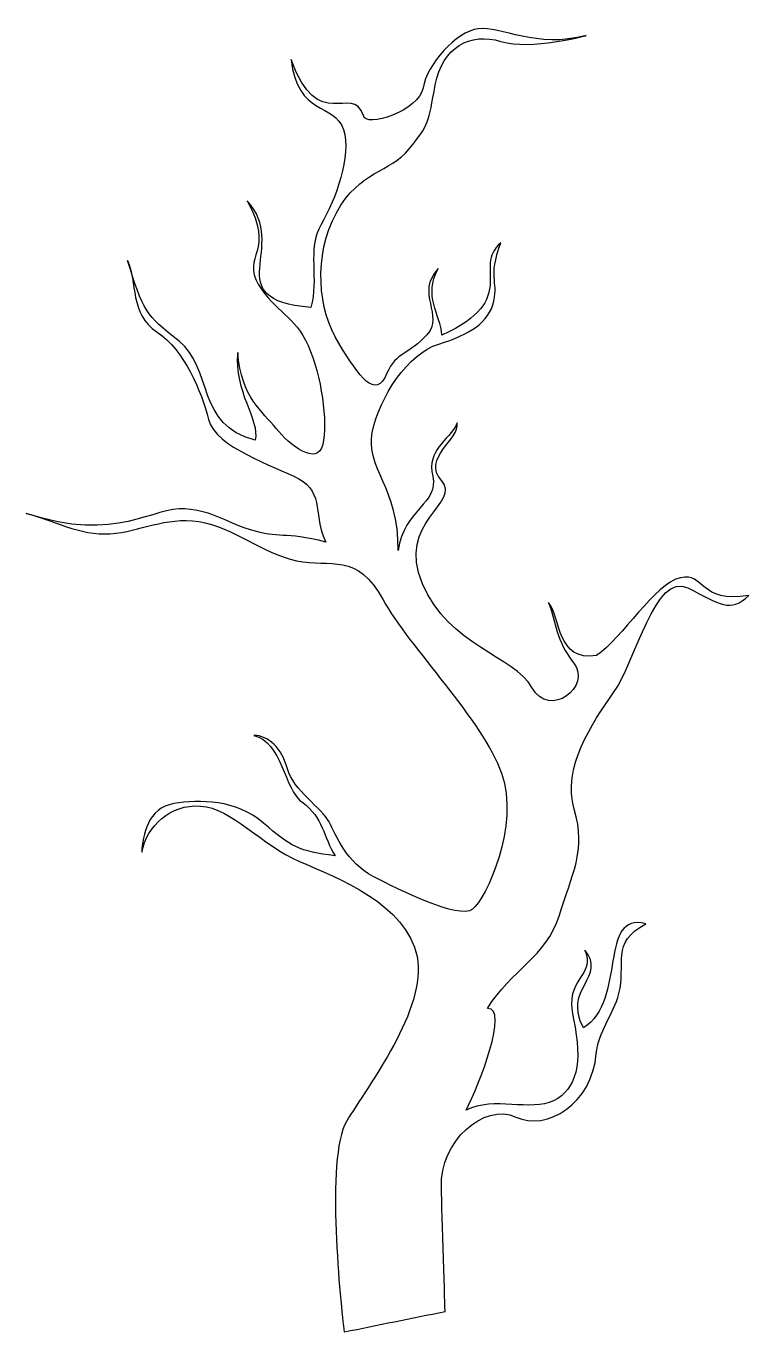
# Model space of a CAD drawing. Header units: centimetres. Extents: x -6 to 6, y -10.8 to 10.8.
import ezdxf

# ---------------------------------------------------------------- set-up
doc = ezdxf.new("R2010")
doc.units = ezdxf.units.CM
doc.header["$MEASUREMENT"] = 0
doc.layers.add('Camada 1', color=7, linetype='Continuous')

msp = doc.modelspace()

# ---------------------------------------------------------------- linework, layer by layer
at = {"layer": 'Camada 1'}
msp.add_open_spline([(-0.71965, -10.78948), (-0.76847, -10.37813), (-1.03564, -7.90333), (-0.67912, -7.30603), (-0.67912, -7.30603), (-0.32286, -6.70873), (0.6602, -5.44839), (0.48907, -4.57677), (0.48907, -4.57677), (0.31765, -3.70515), (-0.83165, -3.26975), (-1.45834, -3.00102), (-1.45834, -3.00102), (-2.08514, -2.73241), (-2.58642, -2.11329), (-3.09619, -2.08323), (-3.09619, -2.08323), (-3.60583, -2.05331), (-3.97916, -2.40507), (-4.07115, -2.84777), (-4.07115, -2.84777), (-4.058, -2.56813), (-3.96865, -2.11188), (-3.54082, -2.04381), (-3.54082, -2.04381), (-3.11299, -1.97557), (-2.50603, -1.9729), (-2.05497, -2.36512), (-2.05497, -2.36512), (-1.60407, -2.75705), (-1.4708, -2.83267), (-0.86733, -2.90791), (-0.86733, -2.90791), (-1.05778, -2.60605), (-1.07344, -2.25775), (-1.39962, -2.03293), (-1.39962, -2.03293), (-1.72582, -1.8078), (-1.73993, -1.01868), (-2.21589, -0.91327), (-2.21589, -0.91327), (-1.97819, -0.91383), (-1.75014, -1.12131), (-1.65772, -1.46694), (-1.65772, -1.46694), (-1.5653, -1.81257), (-1.08249, -2.12382), (-0.96869, -2.34655), (-0.96869, -2.34655), (-0.85473, -2.56901), (-0.66934, -3.02817), (-0.23603, -3.24965), (-0.23603, -3.24965), (0.19715, -3.47084), (1.18396, -3.9686), (1.40923, -3.79046), (1.40923, -3.79046), (1.63434, -3.61205), (2.19528, -2.40986), (1.88908, -1.53825), (1.88908, -1.53825), (1.58314, -0.66663), (0.35709, 0.54476), (-0.07326, 1.33306), (-0.07326, 1.33306), (-0.5035, 2.12136), (-0.93734, 1.86408), (-1.505, 1.97803), (-1.505, 1.97803), (-2.0728, 2.09199), (-2.55979, 2.5422), (-3.12803, 2.62637), (-3.12803, 2.62637), (-3.69625, 2.71069), (-4.08717, 2.45971), (-4.59234, 2.42407), (-4.59234, 2.42407), (-5.0974, 2.38846), (-5.55851, 2.65902), (-5.98775, 2.76261), (-5.98775, 2.76261), (-4.47798, 2.2562), (-3.86838, 2.88818), (-3.35552, 2.83659), (-3.35552, 2.83659), (-2.84239, 2.78529), (-2.74759, 2.64336), (-2.27179, 2.49041), (-2.27179, 2.49041), (-1.79599, 2.3373), (-1.7209, 2.46564), (-1.02026, 2.28642), (-1.02026, 2.28642), (-1.23656, 2.67763), (-1.04053, 3.10758), (-1.46865, 3.33311), (-1.46865, 3.33311), (-1.89651, 3.55877), (-2.84028, 3.8496), (-2.96333, 4.31463), (-2.96333, 4.31463), (-3.08649, 4.77966), (-3.35804, 5.46046), (-3.81886, 5.76484), (-3.81886, 5.76484), (-4.27971, 6.06882), (-4.14128, 6.59508), (-4.3067, 6.94631), (-4.3067, 6.94631), (-4.04606, 6.11872), (-4.01516, 6.04699), (-3.45339, 5.61202), (-3.45339, 5.61202), (-2.89186, 5.17675), (-3.17137, 4.20864), (-2.19376, 3.97655), (-2.19376, 3.97655), (-2.10944, 4.3068), (-2.55211, 4.78358), (-2.48165, 5.42565), (-2.48165, 5.42565), (-2.41971, 4.67566), (-2.06766, 4.44635), (-1.84604, 4.16922), (-1.84604, 4.16922), (-1.62429, 3.89183), (-1.16035, 3.53276), (-1.07298, 3.90146), (-1.07298, 3.90146), (-0.98546, 4.27029), (-1.09438, 5.04531), (-1.31375, 5.54082), (-1.31375, 5.54082), (-1.53314, 6.03649), (-1.8589, 6.09158), (-2.14036, 6.55423), (-2.14036, 6.55423), (-2.42209, 7.01704), (-1.85093, 7.10986), (-2.32745, 7.93451), (-2.32745, 7.93451), (-1.61059, 7.19653), (-2.83262, 6.29835), (-1.27266, 6.17111), (-1.27266, 6.17111), (-1.12711, 6.63601), (-1.3427, 7.13671), (-1.10013, 7.54639), (-1.10013, 7.54639), (-0.85727, 7.95649), (-0.59147, 8.68312), (-0.73072, 9.11976), (-0.73072, 9.11976), (-0.86984, 9.5564), (-1.49441, 9.34082), (-1.59789, 10.27901), (-1.59789, 10.27901), (-1.14738, 9.02147), (-0.59033, 9.88933), (-0.39962, 9.35551), (-0.39962, 9.35551), (-0.3725, 9.12691), (0.52962, 9.43031), (0.58918, 9.80866), (0.58918, 9.80866), (0.64861, 10.18701), (1.1384, 10.74264), (1.50403, 10.786), (1.50403, 10.786), (1.8695, 10.82934), (2.48164, 10.4503), (3.28939, 10.67387), (3.28939, 10.67387), (3.28939, 10.67387), (2.3793, 10.42484), (1.87609, 10.576), (1.87609, 10.576), (1.37275, 10.72729), (0.90981, 10.48805), (0.7918, 9.85565), (0.7918, 9.85565), (0.6738, 9.2234), (0.69282, 9.20911), (0.36159, 8.7975), (0.36159, 8.7975), (0.03033, 8.38586), (-0.45481, 8.4541), (-0.84494, 7.73935), (-0.84494, 7.73935), (-1.23504, 7.02431), (-1.15183, 6.12809), (-0.80845, 5.57747), (-0.80845, 5.57747), (-0.46491, 5.02658), (-0.19898, 4.62669), (-0.0084, 5.08167), (-0.0084, 5.08167), (0.1408, 5.43793), (0.36016, 5.39012), (0.65308, 5.71783), (0.65308, 5.71783), (0.946, 6.04583), (0.44967, 6.4021), (0.8399, 6.81596), (0.8399, 6.81596), (0.58878, 6.36127), (0.87498, 6.06333), (0.90171, 5.71125), (0.90171, 5.71125), (2.21613, 6.31527), (1.38672, 6.82716), (1.87818, 7.24059), (1.87818, 7.24059), (1.65963, 6.64287), (1.83804, 6.62998), (1.76102, 6.27666), (1.76102, 6.27666), (1.68397, 5.92334), (1.36139, 5.72313), (0.84924, 5.56567), (0.84924, 5.56567), (0.33722, 5.40824), (-0.13326, 4.68858), (-0.2514, 4.10371), (-0.2514, 4.10371), (-0.3694, 3.51872), (0.19, 3.18315), (0.17744, 2.14989), (0.17744, 2.14989), (0.27377, 2.83389), (0.85319, 2.9288), (0.75, 3.37666), (0.75, 3.37666), (0.64684, 3.82463), (1.0067, 3.94768), (1.15508, 4.25862), (1.15508, 4.25862), (1.2022, 3.99017), (0.56069, 3.67614), (0.89793, 3.3017), (0.89793, 3.3017), (1.23504, 2.927), (0.13606, 2.63196), (0.57887, 1.59606), (0.57887, 1.59606), (1.02152, 0.56014), (2.0998, 0.40157), (2.39314, -0.12344), (2.39314, -0.12344), (2.68635, -0.64848), (3.39117, -0.10121), (3.08608, 0.28315), (3.08608, 0.28315), (2.78086, 0.6678), (2.79848, 0.948), (2.66592, 1.28746), (2.66592, 1.28746), (2.87677, 1.03817), (2.79776, 0.30202), (3.4647, 0.40828), (3.4647, 0.40828), (3.87941, 0.68932), (4.44077, 1.60541), (4.85239, 1.69741), (4.85239, 1.69741), (5.26416, 1.78927), (5.16251, 1.26299), (5.98772, 1.40351), (5.98772, 1.40351), (5.6748, 1.1113), (5.51554, 1.25418), (4.97683, 1.52794), (4.97683, 1.52794), (4.43827, 1.80186), (4.10574, 0.30342), (3.74641, -0.20609), (3.74641, -0.20609), (3.38681, -0.71531), (2.88932, -1.44796), (3.09514, -2.13644), (3.09514, -2.13644), (3.30096, -2.82491), (3.04984, -3.23123), (2.84167, -3.90404), (2.84167, -3.90404), (2.63347, -4.57656), (2.04456, -4.80169), (1.65626, -5.4345), (1.65626, -5.4345), (2.02218, -5.41466), (1.51645, -6.71077), (1.30071, -7.1213), (1.30071, -7.1213), (1.76619, -6.88079), (2.37452, -7.15149), (2.75274, -6.96162), (2.75274, -6.96162), (3.1308, -6.77173), (3.24127, -6.33916), (3.07937, -5.61349), (3.07937, -5.61349), (2.91718, -4.88811), (3.46095, -4.92362), (3.2677, -4.46779), (3.2677, -4.46779), (3.64801, -4.90515), (2.89591, -5.1157), (3.24672, -5.75525), (3.24672, -5.75525), (3.96665, -5.3067), (3.48442, -3.82212), (4.28166, -4.03379), (4.28166, -4.03379), (3.6842, -4.34055), (3.96231, -4.70938), (3.8334, -5.18925), (3.8334, -5.18925), (3.73929, -5.53935), (3.4882, -5.83184), (3.45938, -6.18223), (3.45938, -6.18223), (3.39072, -7.0122), (2.64004, -7.47668), (2.12466, -7.23199), (2.12466, -7.23199), (1.60901, -6.98759), (0.85231, -7.63805), (0.89607, -8.39724), (0.89607, -8.39724), (0.8993, -8.81361), (0.95452, -10.45173), (0.95452, -10.45173), (0.95452, -10.45173), (0.39639, -10.56408), (-0.16149, -10.67706), (-0.71965, -10.78948)], degree=3, knots=[0, 0, 0, 0, 0.01176471, 0.01176471, 0.01176471, 0.01176471, 0.02352941, 0.02352941, 0.02352941, 0.02352941, 0.03529412, 0.03529412, 0.03529412, 0.03529412, 0.04705882, 0.04705882, 0.04705882, 0.04705882, 0.05882353, 0.05882353, 0.05882353, 0.05882353, 0.07058824, 0.07058824, 0.07058824, 0.07058824, 0.08235294, 0.08235294, 0.08235294, 0.08235294, 0.09411765, 0.09411765, 0.09411765, 0.09411765, 0.10588235, 0.10588235, 0.10588235, 0.10588235, 0.11764706, 0.11764706, 0.11764706, 0.11764706, 0.12941176, 0.12941176, 0.12941176, 0.12941176, 0.14117647, 0.14117647, 0.14117647, 0.14117647, 0.15294118, 0.15294118, 0.15294118, 0.15294118, 0.16470588, 0.16470588, 0.16470588, 0.16470588, 0.17647059, 0.17647059, 0.17647059, 0.17647059, 0.18823529, 0.18823529, 0.18823529, 0.18823529, 0.2, 0.2, 0.2, 0.2, 0.21176471, 0.21176471, 0.21176471, 0.21176471, 0.22352941, 0.22352941, 0.22352941, 0.22352941, 0.23529412, 0.23529412, 0.23529412, 0.23529412, 0.24705882, 0.24705882, 0.24705882, 0.24705882, 0.25882353, 0.25882353, 0.25882353, 0.25882353, 0.27058824, 0.27058824, 0.27058824, 0.27058824, 0.28235294, 0.28235294, 0.28235294, 0.28235294, 0.29411765, 0.29411765, 0.29411765, 0.29411765, 0.30588235, 0.30588235, 0.30588235, 0.30588235, 0.31764706, 0.31764706, 0.31764706, 0.31764706, 0.32941176, 0.32941176, 0.32941176, 0.32941176, 0.34117647, 0.34117647, 0.34117647, 0.34117647, 0.35294118, 0.35294118, 0.35294118, 0.35294118, 0.36470588, 0.36470588, 0.36470588, 0.36470588, 0.37647059, 0.37647059, 0.37647059, 0.37647059, 0.38823529, 0.38823529, 0.38823529, 0.38823529, 0.4, 0.4, 0.4, 0.4, 0.41176471, 0.41176471, 0.41176471, 0.41176471, 0.42352941, 0.42352941, 0.42352941, 0.42352941, 0.43529412, 0.43529412, 0.43529412, 0.43529412, 0.44705882, 0.44705882, 0.44705882, 0.44705882, 0.45882353, 0.45882353, 0.45882353, 0.45882353, 0.47058824, 0.47058824, 0.47058824, 0.47058824, 0.48235294, 0.48235294, 0.48235294, 0.48235294, 0.49411765, 0.49411765, 0.49411765, 0.49411765, 0.50588235, 0.50588235, 0.50588235, 0.50588235, 0.51764706, 0.51764706, 0.51764706, 0.51764706, 0.52941176, 0.52941176, 0.52941176, 0.52941176, 0.54117647, 0.54117647, 0.54117647, 0.54117647, 0.55294118, 0.55294118, 0.55294118, 0.55294118, 0.56470588, 0.56470588, 0.56470588, 0.56470588, 0.57647059, 0.57647059, 0.57647059, 0.57647059, 0.58823529, 0.58823529, 0.58823529, 0.58823529, 0.6, 0.6, 0.6, 0.6, 0.61176471, 0.61176471, 0.61176471, 0.61176471, 0.62352941, 0.62352941, 0.62352941, 0.62352941, 0.63529412, 0.63529412, 0.63529412, 0.63529412, 0.64705882, 0.64705882, 0.64705882, 0.64705882, 0.65882353, 0.65882353, 0.65882353, 0.65882353, 0.67058824, 0.67058824, 0.67058824, 0.67058824, 0.68235294, 0.68235294, 0.68235294, 0.68235294, 0.69411765, 0.69411765, 0.69411765, 0.69411765, 0.70588235, 0.70588235, 0.70588235, 0.70588235, 0.71764706, 0.71764706, 0.71764706, 0.71764706, 0.72941176, 0.72941176, 0.72941176, 0.72941176, 0.74117647, 0.74117647, 0.74117647, 0.74117647, 0.75294118, 0.75294118, 0.75294118, 0.75294118, 0.76470588, 0.76470588, 0.76470588, 0.76470588, 0.77647059, 0.77647059, 0.77647059, 0.77647059, 0.78823529, 0.78823529, 0.78823529, 0.78823529, 0.8, 0.8, 0.8, 0.8, 0.81176471, 0.81176471, 0.81176471, 0.81176471, 0.82352941, 0.82352941, 0.82352941, 0.82352941, 0.83529412, 0.83529412, 0.83529412, 0.83529412, 0.84705882, 0.84705882, 0.84705882, 0.84705882, 0.85882353, 0.85882353, 0.85882353, 0.85882353, 0.87058824, 0.87058824, 0.87058824, 0.87058824, 0.88235294, 0.88235294, 0.88235294, 0.88235294, 0.89411765, 0.89411765, 0.89411765, 0.89411765, 0.90588235, 0.90588235, 0.90588235, 0.90588235, 0.91764706, 0.91764706, 0.91764706, 0.91764706, 0.92941176, 0.92941176, 0.92941176, 0.92941176, 0.94117647, 0.94117647, 0.94117647, 0.94117647, 0.95294118, 0.95294118, 0.95294118, 0.95294118, 0.96470588, 0.96470588, 0.96470588, 0.96470588, 0.97647059, 0.97647059, 0.97647059, 0.97647059, 1, 1, 1, 1], dxfattribs=at)

doc.saveas('drawing.dxf')
